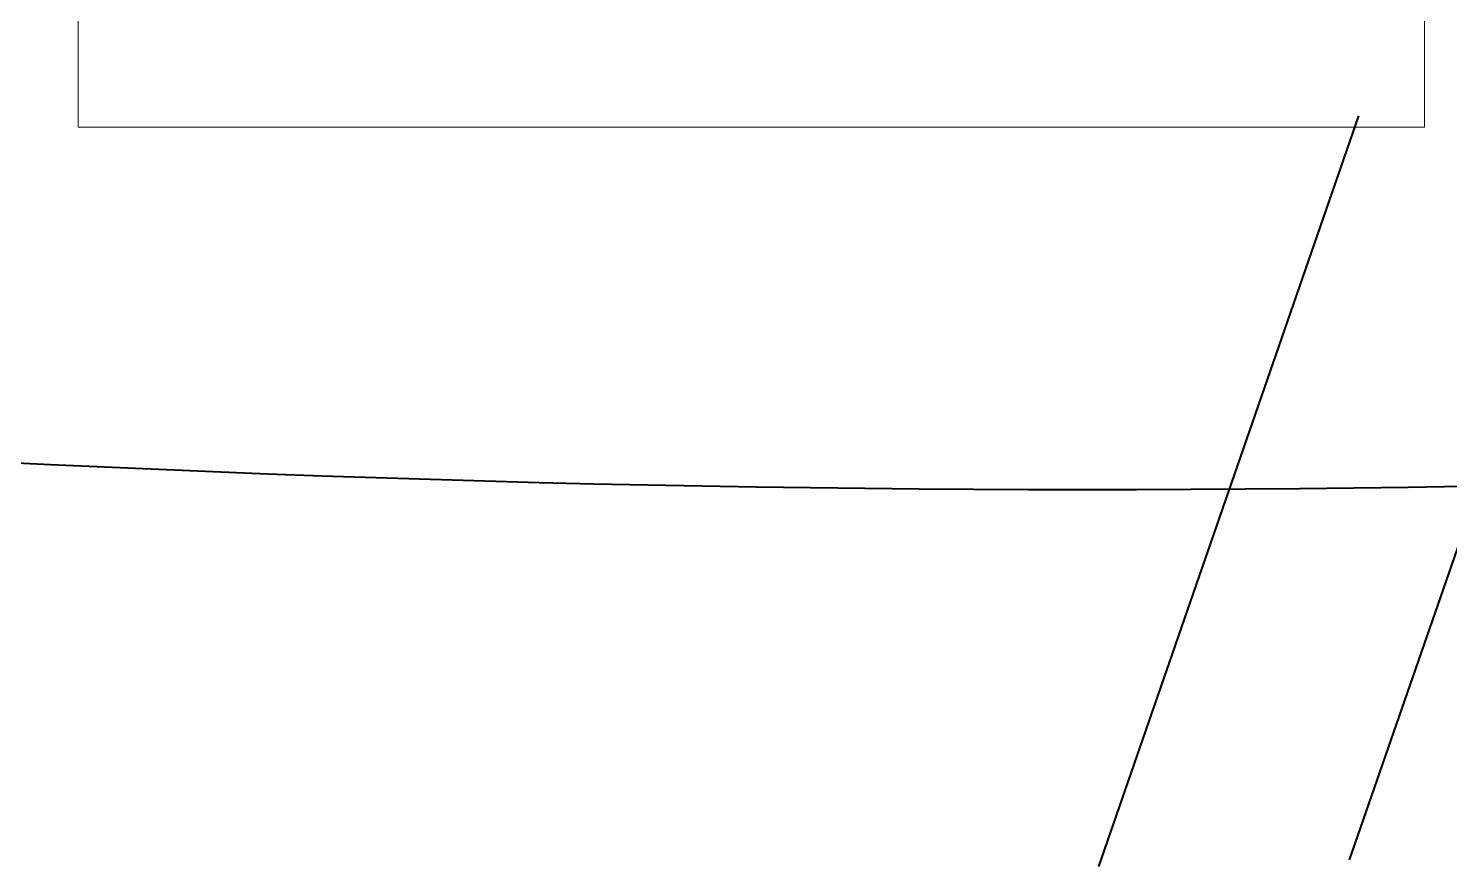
# Model space of a CAD drawing. Header units: metres. Extents: x 14 to 2416, y -346 to 476.
# Drawn here: x 142.3692 to 142.5804, y -69.431 to -69.3065 of the extents above; entities that cross this region are included whole.
import ezdxf

# ---------------------------------------------------------------- set-up
doc = ezdxf.new("R2010")
doc.units = ezdxf.units.M
doc.linetypes.add('0', pattern=[0])
doc.layers.get('0').update_dxf_attribs({"linetype": '0', "lineweight": 20})
for name, color, linetype, lineweight in [('A-ANNO-TEXT', 20, 'Continuous', 13), ('baños', 251, 'Continuous', 0), ('E Salida Luces', 22, 'Continuous', 40), ('E Tuberia Emp Losa', 22, 'Continuous', 40)]:
    doc.layers.add(name, color=color, linetype=linetype, lineweight=lineweight)
doc.styles.get("Standard").update_dxf_attribs({"font": 'arial.ttf', "height": 0.1875})

# ---------------------------------------------------------------- blocks, each defined once
blk = doc.blocks.new('A$C3bae67db')
at = {"layer": 'baños'}
blk.add_lwpolyline([(0.2, 0.2), (0, 0.2), (0, 0), (0.2, 0)], close=True, dxfattribs=at)
blk = doc.blocks.new('PL BASE 2N NASAS 09')
at = {"layer": 'baños', "xscale": -1, "rotation": 270}
blk.add_blockref('A$C3bae67db', (167.94755, -8.46183), dxfattribs=at)
at = {"layer": 'baños', "linetype": 'Continuous', "flags": 8}
for tag, p in [('MODELNUMBER', (167.1329, -5.63062, 0)), ('TRADENAME', (167.1329, -5.63066, 0)), ('PRODUCT', (167.1329, -5.6307, 0)), ('MATERIAL', (167.1329, -5.63074, 0)), ('MODELNUMBER', (168.30765, -5.63062, 0)), ('TRADENAME', (168.30765, -5.63066, 0)), ('PRODUCT', (168.30765, -5.6307, 0)), ('MATERIAL', (168.30765, -5.63074, 0))]:
    blk.add_attdef(tag, p, '', height=0.0000254, rotation=180.0001, dxfattribs=at)
at = {"layer": 'baños', "linetype": 'Continuous'}
for tag, p, rotation in [('MODELNUMBER', (169.24282, -19.70647), 180.0001), ('TRADENAME', (169.24278, -19.70642), 180.0001), ('MATERIAL', (169.24301, -19.70634), 180.0001), ('PRODUCT', (169.243, -19.70638), 180.0001), ('MODELNUMBER', (169.95239, -19.70647), 179.9999), ('TRADENAME', (169.95239, -19.70642), 179.9999), ('MATERIAL', (169.95239, -19.70634), 179.9999), ('PRODUCT', (169.95239, -19.70638), 179.9999)]:
    blk.add_attdef(tag, p, '', height=0.0000254, rotation=rotation, dxfattribs=at)
blk = doc.blocks.new('PL MUEBLES 2N NASAS 09')
blk.add_blockref('PL BASE 2N NASAS 09', (49.91428, 62.71701))
blk = doc.blocks.new('A$C595364de')
blk.add_blockref('PL MUEBLES 2N NASAS 09', (-199.56182, -36.6052))
blk = doc.blocks.new('*U370')
for p, q in [((0.0253, 1.3677), (-1.0494, -1.4826)), ((0.9872, 1.3677), (-0.0875, -1.4826))]:
    blk.add_line(p, q)
blk = doc.blocks.new('*U651')
at = {"xscale": 0.03937007874015751, "yscale": 0.03937007874015751, "zscale": 0.03937007874015751, "rotation": 91.53816225045502}
blk.add_blockref('*U370', (-0.0023, 0.00117), dxfattribs=at)

msp = doc.modelspace()

# ---------------------------------------------------------------- linework, layer by layer
at = {"layer": 'E Salida Luces'}
msp.add_arc((142.5272, -66.16221, 0), 3.21274, 252.19224, 289.19663, dxfattribs=at)

# ---------------------------------------------------------------- block references
at = {"layer": 'A-ANNO-TEXT'}
msp.add_blockref('A$C595364de', (124.07662, -86.97111), dxfattribs=at)
at = {"layer": 'E Tuberia Emp Losa', "xscale": 0.9842519685039484, "yscale": 0.9842519685039484, "zscale": 0.9842519685039484, "rotation": 270}
msp.add_blockref('*U651', (142.56613, -69.37472, 0), dxfattribs=at)

doc.saveas('drawing.dxf')
